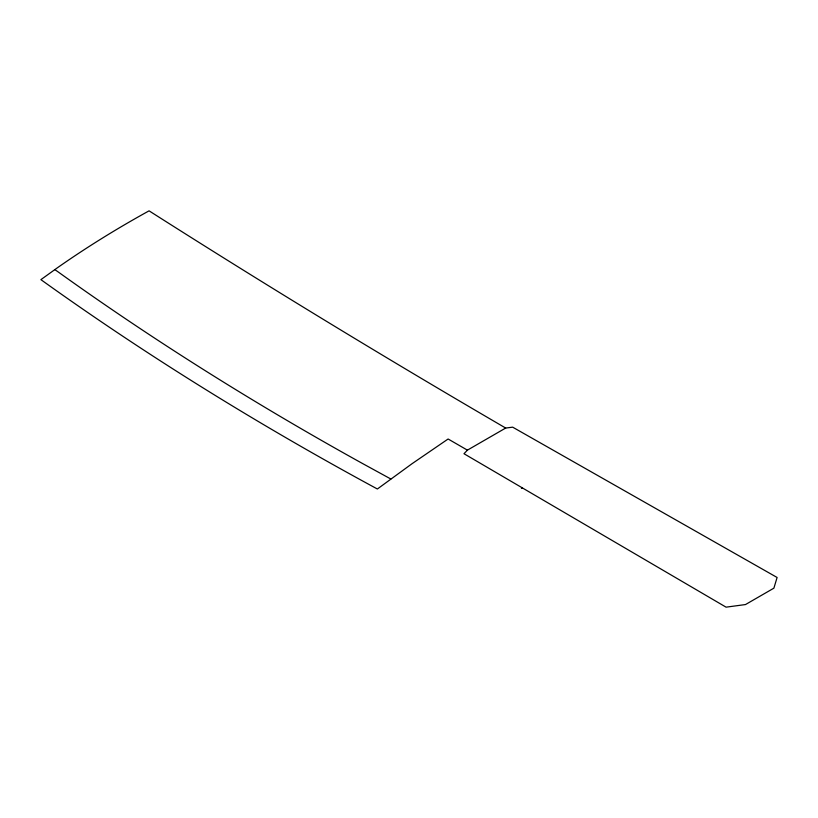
<?xml version="1.0" encoding="UTF-8"?>
<svg xmlns="http://www.w3.org/2000/svg" width="818" height="818" viewBox="0 0 818 818"><rect width="100%" height="100%" fill="white"/><g stroke="black" fill="none" stroke-linecap="round" stroke-linejoin="round"><path stroke-width="1.23" d="M467.415 450.145L463.99 453.724L726.067 607.16L745.495 604.553L773.889 588.162L777.1 577.477L512.661 427.16L505.688 428.049L467.415 450.145L448.121 439L412.078 463.683L377.374 489A3533.116 2039.826 0 0 1 40.9 279.644L57.72 267.558A1122.04 647.805 0 0 1 149.07 210.839C266.484 285.605 385.421 357.977 505.688 428.049M521.424 488.326L522.262 487.845M390.83 479L362.538 463.52A3511.838 2027.546 0 0 1 57.812 271.678L54.826 269.623"/></g></svg>
